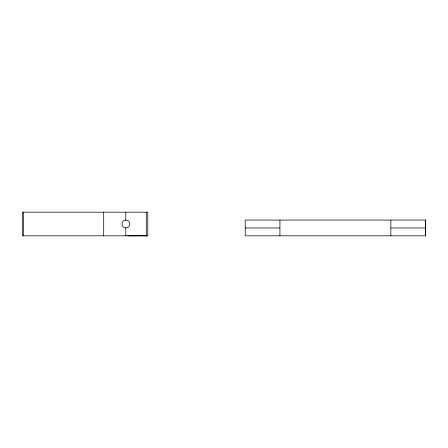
<?xml version="1.0" encoding="UTF-8"?>
<svg xmlns="http://www.w3.org/2000/svg" width="448" height="448" viewBox="0 0 448 448"><rect width="100%" height="100%" fill="white"/><g stroke="black" fill="none" stroke-linecap="round" stroke-linejoin="round"><path stroke-width="0.67" d="M23.341 235.822L23.341 212.178M103.695 235.822L103.695 212.178M125.804 235.822L125.81 227.942C130.872 228.133 130.872 219.867 125.81 220.058C120.747 219.867 120.747 228.133 125.81 227.942M146.283 235.822L147.79 235.799L147.79 212.178L22.4 212.178L22.4 235.822L146.283 235.822L146.283 212.178M145.342 235.822L146.849 235.799M129.595 235.822L147.79 235.799M245.235 227.942L279.933 227.942M390.858 227.942L425.555 227.942M127.551 235.799L130.536 235.822M425.555 220.058L425.555 235.822M390.858 220.058L390.858 235.822M279.933 220.058L279.933 235.822M125.81 212.178L125.81 220.058M425.6 220.058L245.185 220.058L245.235 235.822L425.6 235.822L425.6 220.058"/></g></svg>
